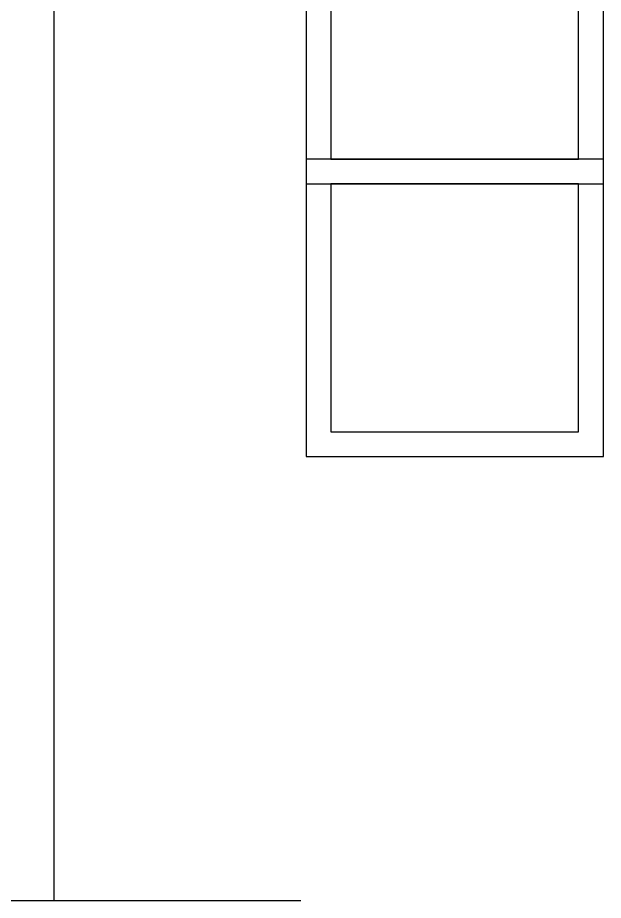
# Model space of a CAD drawing. Header units: millimetres. Extents: x -1544140 to 7445918, y -1294905 to 2019878.
# Drawn here: x 522745 to 525109, y 198527 to 202089 of the extents above; entities that cross this region are included whole.
import ezdxf

# ---------------------------------------------------------------- set-up
doc = ezdxf.new("R2010")
doc.units = ezdxf.units.MM
doc.header["$MEASUREMENT"] = 0

msp = doc.modelspace()

# ---------------------------------------------------------------- linework, layer by layer
for p, q in [((522891.2, 202697.1), (522891.2, 201982.1)), ((522891.2, 201982.1), (522891.2, 198527)), ((519791.3, 198527), (523887.4, 198527))]:
    msp.add_line(p, q)
for points in [[(523909.2, 201417.9), (525109.2, 201417.9), (525109.2, 202617.9), (523909.2, 202617.9)], [(524009.2, 201517.9), (525009.2, 201517.9), (525009.2, 202517.9), (524009.2, 202517.9)], [(523909.2, 200317.9), (525109.2, 200317.9), (525109.2, 201517.9), (523909.2, 201517.9)], [(524009.2, 200417.9), (525009.2, 200417.9), (525009.2, 201417.9), (524009.2, 201417.9)]]:
    msp.add_lwpolyline(points, close=True)

doc.saveas('drawing.dxf')
